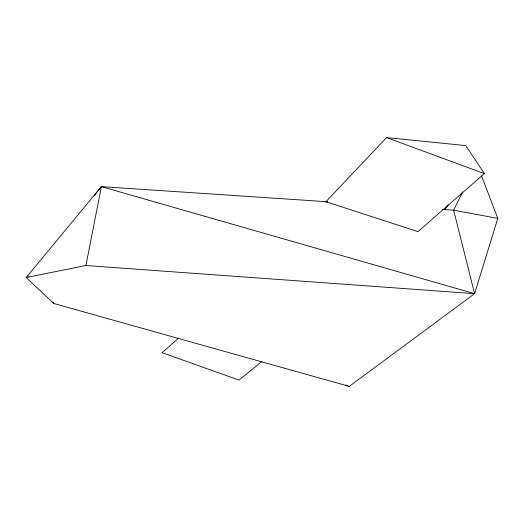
<?xml version="1.0" encoding="UTF-8"?>
<svg xmlns="http://www.w3.org/2000/svg" width="524" height="524" viewBox="0 0 524 524"><rect width="100%" height="100%" fill="white"/><g stroke="black" fill="none" stroke-linecap="round" stroke-linejoin="round"><path stroke-width="0.79" d="M481.589 176.018L497.8 218.384L474.58 293.669L349.259 386.398L53.815 303.488L26.2 277.537L85.923 265.517L101.374 186.629L327.421 201.753M462.633 191.817L453.64 210.196L474.58 293.669L85.923 265.517M444.981 209.548L448.197 204.838M94.32 195.563L101.374 186.629L474.58 293.669M101.374 186.629L26.2 277.537L28.113 276.181M325.496 202.153L386.555 137.602L465.757 145.561L484.425 173.595L417.988 231.641L325.908 201.72L327.539 201.825M178.651 338.137L162.06 352.685L239.023 380.07L261.79 361.567M442.249 209.43L453.64 210.196L497.8 218.384M345.414 385.009L349.259 386.398M386.555 137.602L484.425 173.595M52.944 302.119L53.815 303.488"/></g></svg>
